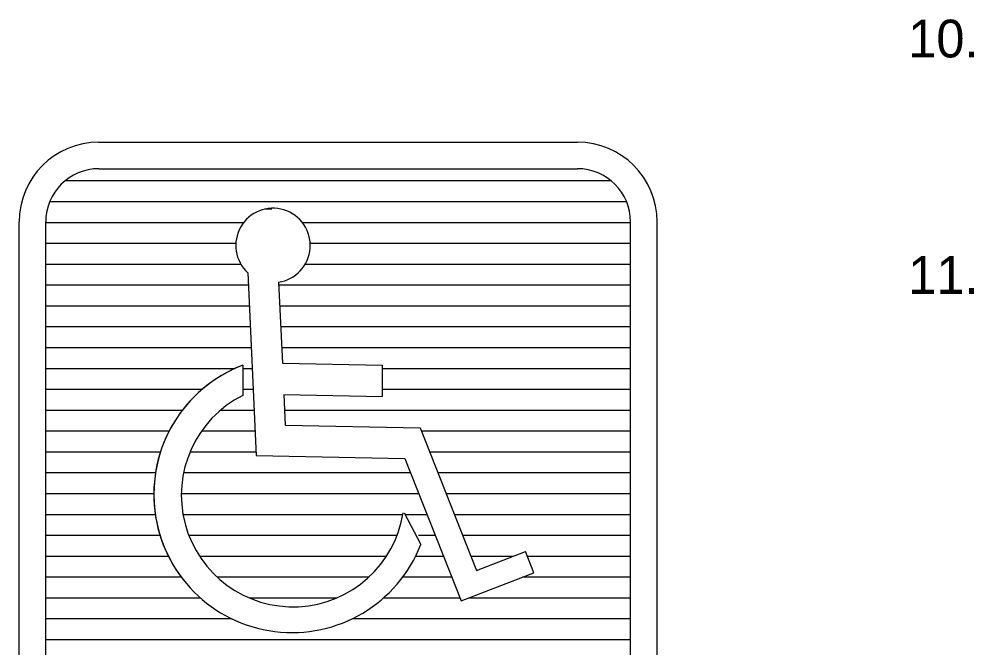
# Model space of a CAD drawing. Extents: x -894 to 866, y -476 to 714.
# Drawn here: x 122.6 to 299.3, y -88.8 to 27.6 of the extents above; entities that cross this region are included whole.
import ezdxf

# ---------------------------------------------------------------- set-up
doc = ezdxf.new("R2010")
doc.units = 0
doc.layers.add('57 Undefined', color=7, linetype='Continuous')
doc.layers.add('60 Nongeo Data', color=7, linetype='Continuous')

msp = doc.modelspace()

# ---------------------------------------------------------------- linework, layer by layer
at = {"layer": '60 Nongeo Data'}
for p, q in [((137.32, 4.84), (225.9, 4.84)), ((137.32, -0.08), (225.9, -0.08)), ((131.14, -2.29), (232.12, -2.29)), ((128.27, -6.15), (234.96, -6.15)), ((168.01, -7.49), (169.33, -7.49)), ((122.56, -216.61), (122.56, -9.92)), ((127.48, -162.48), (127.48, -9.92)), ((127.48, -10.01), (164.17, -10.01)), ((174.92, -10.01), (235.74, -10.01)), ((235.74, -162.48), (235.74, -9.92)), ((240.67, -216.61), (240.67, -9.92)), ((127.48, -13.87), (162.71, -13.87)), ((176.4, -13.87), (235.74, -13.87)), ((127.48, -17.73), (163.64, -17.73)), ((164.86, -19.32), (164.86, -19.32)), ((164.88, -19.34), (166.45, -53.15)), ((175.5, -17.73), (235.74, -17.73)), ((170.6, -21.1), (171.29, -36.06)), ((127.48, -21.59), (164.99, -21.59)), ((170.62, -21.59), (235.74, -21.59)), ((127.48, -25.45), (165.17, -25.45)), ((170.8, -25.45), (235.74, -25.45)), ((127.48, -29.31), (165.34, -29.31)), ((170.98, -29.31), (235.74, -29.31)), ((127.48, -33.17), (165.52, -33.17)), ((171.16, -33.17), (235.74, -33.17)), ((127.48, -37.03), (162.55, -37.03)), ((163.95, -36.45), (163.95, -42.05)), ((163.95, -37.03), (165.7, -37.03)), ((171.29, -36.06), (189.76, -36.41)), ((189.76, -36.41), (189.75, -42.21)), ((189.75, -37.03), (235.74, -37.03)), ((127.48, -40.89), (156.46, -40.89)), ((163.95, -40.89), (165.88, -40.89)), ((171.56, -41.86), (189.75, -42.21)), ((171.56, -41.86), (171.83, -47.56)), ((189.75, -40.89), (235.74, -40.89)), ((127.48, -44.75), (152.79, -44.75)), ((159.88, -44.75), (166.06, -44.75)), ((171.7, -44.75), (235.74, -44.75)), ((171.83, -47.56), (196.77, -48.04)), ((127.48, -48.61), (150.34, -48.61)), ((156.36, -48.61), (166.24, -48.61)), ((196.77, -48.04), (207.21, -74.43)), ((196.99, -48.61), (235.74, -48.61)), ((127.48, -52.47), (148.73, -52.47)), ((154.22, -52.47), (166.42, -52.47)), ((198.52, -52.47), (235.74, -52.47)), ((166.45, -53.15), (193.95, -53.68)), ((193.95, -53.68), (204.39, -80.06)), ((127.48, -56.33), (147.81, -56.33)), ((153.02, -56.33), (195, -56.33)), ((200.05, -56.33), (235.74, -56.33)), ((127.48, -60.19), (147.49, -60.19)), ((152.6, -60.19), (196.53, -60.19)), ((201.57, -60.19), (235.74, -60.19)), ((127.48, -64.05), (147.76, -64.05)), ((152.9, -64.05), (193.59, -64.05)), ((193.83, -63.77), (196.92, -69.61)), ((193.99, -64.05), (198.06, -64.05)), ((203.1, -64.05), (235.74, -64.05)), ((127.48, -67.91), (148.63, -67.91)), ((153.97, -67.91), (192.55, -67.91)), ((196.51, -67.91), (199.58, -67.91)), ((204.63, -67.91), (235.74, -67.91)), ((127.48, -71.77), (150.18, -71.77)), ((155.94, -71.77), (190.58, -71.77)), ((195.97, -71.77), (201.11, -71.77)), ((206.15, -71.77), (214.06, -71.77)), ((207.21, -74.43), (216.29, -70.9)), ((217.83, -74.84), (216.29, -70.9)), ((216.63, -71.77), (235.74, -71.77)), ((127.48, -75.63), (152.55, -75.63)), ((159.19, -75.63), (187.33, -75.63)), ((193.59, -75.63), (202.64, -75.63)), ((204.39, -80.06), (217.83, -74.84)), ((215.81, -75.63), (235.74, -75.63)), ((127.48, -79.49), (156.1, -79.49)), ((165.12, -79.49), (181.4, -79.49)), ((190.05, -79.49), (204.17, -79.49)), ((205.88, -79.49), (235.74, -79.49)), ((127.48, -83.35), (161.87, -83.35)), ((184.28, -83.35), (235.74, -83.35)), ((127.48, -87.21), (235.74, -87.21))]:
    msp.add_line(p, q, dxfattribs=at)
for centre, radius, start, end in [((137.32, -9.92), 14.76, 90, 180), ((225.9, -9.92), 14.76, 0, 90), ((137.32, -9.92), 9.84, 90, 180), ((225.9, -9.92), 9.84, 0, 90), ((169.56, -14.28), 6.89, 278.6332, 227.2092), ((173.07, -60.35), 25.58, 110.8877, 338.7801), ((173.07, -60.35), 25.58, 110.8877, 216.2354), ((173.26, -60.49), 20.67, 116.7766, 350.9647), ((173.07, -60.35), 25.58, 338.7814, 338.8071)]:
    msp.add_arc(centre, radius, start, end, dxfattribs=at)

# ---------------------------------------------------------------- texts
at = {"layer": '57 Undefined'}
for s, p in [('10.', (287.15, 20.5)), ('11.', (287.15, -23.25))]:
    msp.add_text(s, height=7, dxfattribs=at).set_placement(p)

doc.saveas('drawing.dxf')
